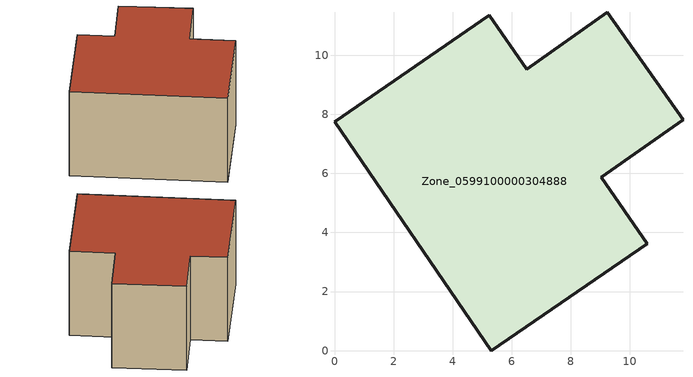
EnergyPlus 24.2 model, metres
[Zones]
Zone_0599100000304888
 floor ground (C_G): 5.31,0 0,7.75 5.24,11.35 6.5,9.52 9.23,11.45 11.8,7.82 9.03,5.86 10.58,3.62 z0
 wall outside (C_F): 11.8,7.82 9.23,11.45 6.5,9.52 5.24,11.35 0,7.75 5.31,0 10.58,3.62 9.03,5.86 11.8,7.82 z0:5.87
 roof outside (C_R): 0,7.75 5.31,0 10.58,3.62 9.03,5.86 11.8,7.82 9.23,11.45 6.5,9.52 5.24,11.35 z5.87
[BUILDING]
Pand.0599100000304888: North Axis=0; Terrain=City; Loads Convergence Tolerance Value=0.04; Temperature Convergence Tolerance Value=0.4; Solar Distribution=FullExterior; Maximum Number of Warmup Days=25; Minimum Number of Warmup Days=1
[Site:Location]
Rotterdam.The.Hague.AP_ZH_NLD Design_Conditions: Latitude=51.96; Longitude=4.45; Time Zone=1; Elevation=-4.5
[SITE:GROUNDTEMPERATURE:BUILDINGSURFACE]
18, 18, 18, 18, 18, 18, 18, 18, 18, 18, 18, 18
[MATERIAL] Thermal Absorptance=0.9; Solar Absorptance=0.7; Visible Absorptance=0.7
Name | Roughness | Thickness | Conductivity | Density | Specific Heat
G.TC.1946-1964 | MediumSmooth | 0.15 | 1 | 540 | 1210
F.TC.1946-1964 | Rough | 0.3 | 0.857143 | 1920 | 840
R.TC.1946-1964 | MediumRough | 0.2 | 0.235294 | 1500 | 1000
[CONSTRUCTION]
C_G: G.TC.1946-1964
C_F: F.TC.1946-1964
C_R: R.TC.1946-1964
[ZONE]
Zone_0599100000304888: Type=1; Multiplier=1; Ceiling Height=Autocalculate; Volume=Autocalculate; Floor Area=autocalculate; Part of Total Floor Area=Yes
[ZONEINFILTRATION:DESIGNFLOWRATE]
Infil_Zone_0599100000304888: Zone or ZoneList or Space or SpaceList=Zone_0599100000304888; Schedule=AlwaysOn; Design Flow Rate Calculation Method=Flow/Area; Flow Rate per Floor Area=0.003; Constant Term Coefficient=1; Temperature Term Coefficient=0; Velocity Term Coefficient=0; Velocity Squared Term Coefficient=0
[HVACTEMPLATE:ZONE:IDEALLOADSAIRSYSTEM]
Zone_0599100000304888: Maximum Heating Supply Air Temperature=50; Minimum Cooling Supply Air Temperature=13; Maximum Heating Supply Air Humidity Ratio=0.0156; Minimum Cooling Supply Air Humidity Ratio=0.0077; Heating Limit=NoLimit; Cooling Limit=NoLimit; Dehumidification Control Type=ConstantSensibleHeatRatio; Cooling Sensible Heat Ratio=0.7; Dehumidification Setpoint=60; Humidification Control Type=None; Humidification Setpoint=30; Outdoor Air Method=None; Outdoor Air Flow Rate per Person=0.00944; Outdoor Air Flow Rate per Zone Floor Area=0; Outdoor Air Flow Rate per Zone=0; Demand Controlled Ventilation Type=None; Outdoor Air Economizer Type=NoEconomizer; Heat Recovery Type=None; Sensible Heat Recovery Effectiveness=0.7; Latent Heat Recovery Effectiveness=0.65
[ZONECONTROL:THERMOSTAT]
ThermostatControl_Zone_0599100000304888: Zone or ZoneList=Zone_0599100000304888; Control Type Schedule=DualSetpointControlType; Control 1=Thermostat_Zone_0599100000304888; Temperature Difference Between Cutout And Setpoint=0
[THERMOSTATSETPOINT:DUALSETPOINT]
Thermostat_Zone_0599100000304888: Heating Setpoint Temperature Schedule=HeatingSetpoint_Zone_0599100000304888; Cooling Setpoint Temperature Schedule=CoolingSetpoint_Zone_0599100000304888
[SCHEDULE:COMPACT]
HeatingSetpoint_Zone_0599100000304888: Through: 12/31, For: AllDays, Until: 24:00, 21
CoolingSetpoint_Zone_0599100000304888: Through: 12/31, For: AllDays, Until: 24:00, 24
DualSetpointControlType: Through: 12/31, For: AllDays, Until: 24:00, 4
AlwaysOn: Through: 12/31, For: AllDays, Until: 24:00, 1
